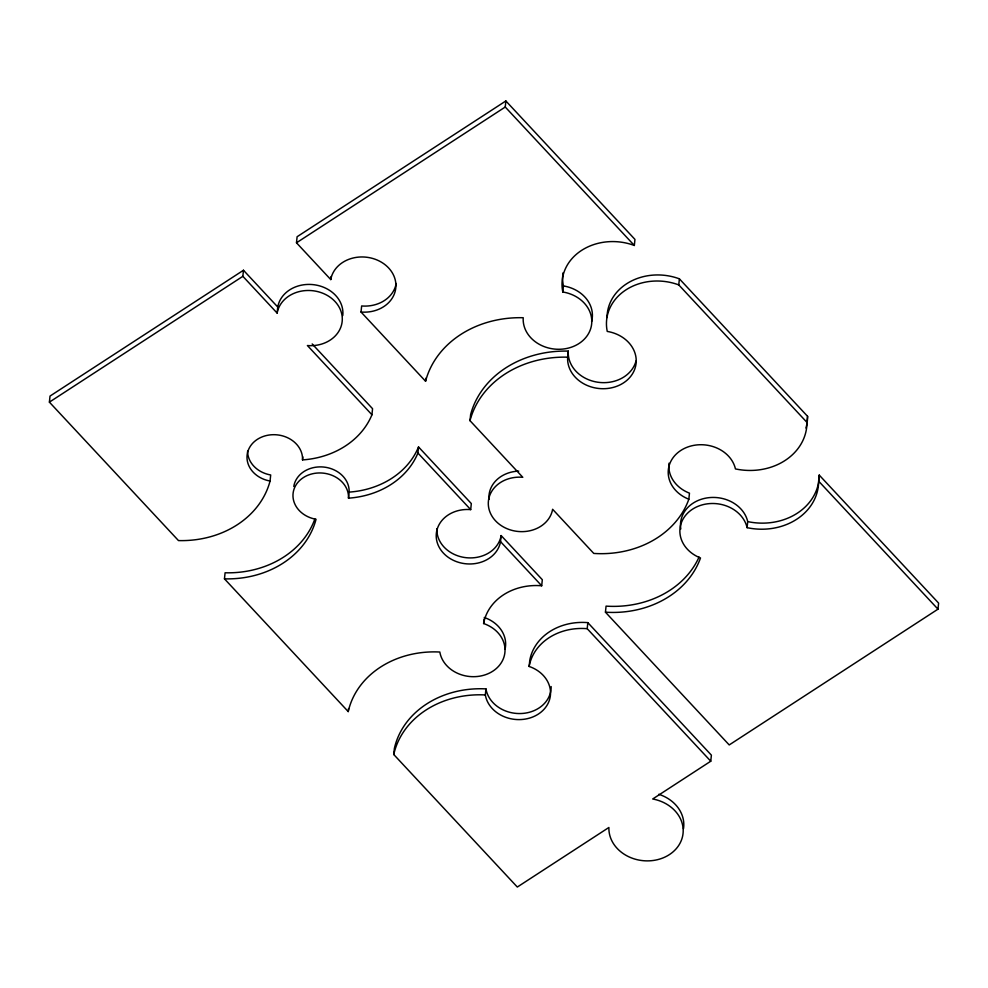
<?xml version="1.0" encoding="UTF-8"?>
<svg xmlns="http://www.w3.org/2000/svg" width="988" height="988" viewBox="0 0 988 988"><rect width="100%" height="100%" fill="white"/><g stroke="black" fill="none" stroke-linecap="round" stroke-linejoin="round"><path stroke-width="1.48" d="M49.4 402.141L50.018 396.077L243.468 270.255L277.752 307.021L277.134 313.085A32.802 27.541 5.8 0 1 313.443 290.805A32.802 27.541 5.8 0 1 342.157 321.594A32.802 27.541 5.8 0 1 307.404 345.541L371.945 414.762A83.758 70.333 5.8 0 1 302.526 459.914A27.825 23.366 5.8 0 0 277.122 434.856A27.825 23.366 5.8 0 0 247.21 454.307A27.825 23.366 5.8 0 0 270.07 481.02A94.193 79.089 5.8 0 1 178.482 540.584L49.4 402.141L242.863 276.319L243.468 270.255M484.095 618.994L483.626 623.539A32.814 27.553 5.8 0 1 504.448 655.217A32.814 27.553 5.8 0 1 471.498 676.644A32.814 27.553 5.8 0 1 439.821 652.031A90.773 76.212 5.8 0 0 348.233 711.595L224.461 578.845L225.079 572.781A94.193 79.089 5.8 0 0 314.888 518.935M270.07 481.02L270.687 474.969A27.825 23.366 5.8 0 1 247.593 451.195M361.028 312.023A32.802 27.541 5.8 0 0 395.78 288.076A32.802 27.541 5.8 0 0 367.079 257.288A32.802 27.541 5.8 0 0 330.758 279.567L296.486 242.801L297.104 236.737L505.856 100.961L634.951 239.405L634.333 245.469A52.574 44.151 5.8 0 0 581.524 250.433A52.574 44.151 5.8 0 0 562.814 291.991A34.37 28.85 5.8 0 1 591.54 324.916A34.37 28.85 5.8 0 1 554.416 349.06A34.37 28.85 5.8 0 1 523.22 317.728A100.492 84.375 5.8 0 0 425.569 381.245L361.028 312.023L361.645 305.959A32.802 27.541 5.8 0 0 396.188 283.507M302.526 459.914L302.834 456.876M330.758 279.567L331.066 276.541M224.461 578.845A94.193 79.089 5.8 0 0 316.049 519.28A27.825 23.366 5.8 0 1 293.189 492.567A27.825 23.366 5.8 0 1 323.101 473.116A27.825 23.366 5.8 0 1 348.505 498.162L349.122 492.11A83.758 70.333 5.8 0 0 418.529 446.959L471.313 503.571L470.696 509.623A32.382 27.195 5.8 0 0 436.35 533.248A32.382 27.195 5.8 0 0 464.706 563.654A32.382 27.195 5.8 0 0 500.533 541.634L501.151 535.57A32.382 27.195 5.8 0 1 466.188 557.701A32.382 27.195 5.8 0 1 436.857 528.666M371.945 414.762L372.562 408.699L312.183 343.948M348.233 711.595L348.542 708.569M470.696 509.623L417.924 453.023L418.529 446.959M425.569 381.245L425.877 378.219M485.948 688.895L485.33 694.947A32.814 27.553 5.8 0 0 517.008 719.56A32.814 27.553 5.8 0 0 549.958 698.133A32.814 27.553 5.8 0 0 529.148 666.455L529.766 660.392A55.106 46.275 5.8 0 1 587.823 622.638L711.385 755.153L710.767 761.217L652.71 798.983A37.211 31.246 5.8 0 1 682.881 834.749A37.211 31.246 5.8 0 1 643.027 860.672A37.211 31.246 5.8 0 1 608.904 827.475L517.317 887.039L393.755 754.511L394.373 748.459A90.773 76.212 5.8 0 1 485.948 688.895A32.814 27.553 5.8 0 0 520.923 713.534A32.814 27.553 5.8 0 0 551.156 686.574M669.012 463.199A33.975 28.529 5.8 0 0 689.463 493.16L688.846 499.212A94.947 79.719 5.8 0 1 593.776 553.428L552.625 509.289A32.382 27.195 5.8 0 1 516.786 531.322A32.382 27.195 5.8 0 1 488.43 500.916A32.382 27.195 5.8 0 1 522.788 477.29L470.004 420.678L470.621 414.627A100.492 84.375 5.8 0 1 568.273 351.111A34.37 28.85 5.8 0 0 597.839 382.233A34.37 28.85 5.8 0 0 636.025 360.991M634.333 245.469L505.251 107.025L505.856 100.961M562.814 291.991L563.419 285.927A52.574 44.151 5.8 0 1 563.012 272.861M483.626 623.539A55.106 46.275 5.8 0 1 541.696 585.773L542.313 579.709L501.151 535.57M688.846 499.212A33.975 28.529 5.8 0 1 680.806 450.454A33.975 28.529 5.8 0 1 735.443 468.917A59.058 49.585 5.8 0 0 806.961 422.395L678.768 284.902A52.574 44.151 5.8 0 0 625.96 289.867A52.574 44.151 5.8 0 0 607.25 331.425A34.37 28.85 5.8 0 1 635.963 364.362A34.37 28.85 5.8 0 1 598.851 388.494A34.37 28.85 5.8 0 1 567.655 357.174L568.273 351.111M710.767 761.217L587.205 628.689L587.823 622.638M605.446 612.19A94.947 79.719 5.8 0 0 700.504 557.973A33.975 28.529 5.8 0 1 692.477 509.215A33.975 28.529 5.8 0 1 747.101 527.666L747.718 521.602A59.058 49.585 5.8 0 0 819.237 475.092L938.6 603.1L937.983 609.164L729.218 744.94L605.446 612.19L606.064 606.126A94.947 79.719 5.8 0 0 699.047 557.071M678.768 284.902L679.386 278.838A52.574 44.151 5.8 0 0 607.052 317.519M806.961 422.395L807.579 416.331L679.386 278.838M937.983 609.164L818.632 481.144L819.237 475.092M296.486 242.801L505.251 107.025M500.533 541.634L541.696 585.773M242.863 276.319L277.134 313.085M470.004 420.678A100.492 84.375 5.8 0 1 567.655 357.174M417.924 453.023A83.758 70.333 5.8 0 1 348.505 498.162M393.755 754.511A90.773 76.212 5.8 0 1 485.33 694.947M529.148 666.455A55.106 46.275 5.8 0 1 587.205 628.689M818.632 481.144A59.058 49.585 5.8 0 1 747.101 527.666M488.998 499.335A32.382 27.195 5.8 0 1 518.737 471.115M807.579 416.331A59.058 49.585 5.8 0 1 805.949 428.014M563.419 285.927A34.37 28.85 5.8 0 1 591.602 321.557M680.806 528.963A33.975 28.529 5.8 0 1 708.853 497.668A33.975 28.529 5.8 0 1 747.718 521.602M658.774 794.29A37.211 31.246 5.8 0 1 683.498 828.685M293.794 486.504A27.825 23.366 5.8 0 1 323.706 467.052A27.825 23.366 5.8 0 1 349.122 492.11M484.244 617.475A32.814 27.553 5.8 0 1 505.066 649.153M277.752 307.021A32.802 27.541 5.8 0 1 314.061 284.742A32.802 27.541 5.8 0 1 342.774 315.543"/></g></svg>
